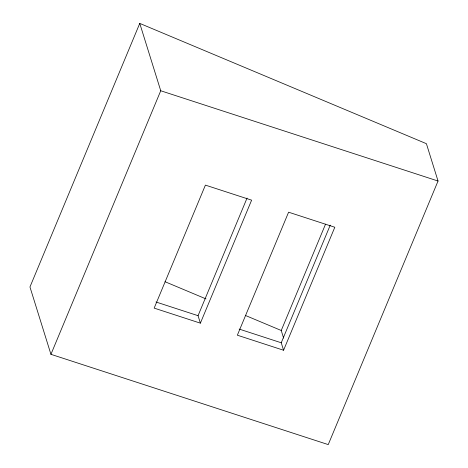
<?xml version="1.0" encoding="UTF-8"?>
<svg xmlns="http://www.w3.org/2000/svg" width="468" height="468" viewBox="0 0 468 468"><rect width="100%" height="100%" fill="white"/><g stroke="black" fill="none" stroke-linecap="round" stroke-linejoin="round"><path stroke-width="0.7" d="M139.762 23.4L29.958 286.972L50.942 354.329L328.238 444.6L438.042 181.028L426.406 143.688L139.762 23.4L160.74 90.757L50.942 354.329M200.38 323.16L251.626 200.158L205.405 185.117L154.165 308.114L200.38 323.16L198.058 315.689L247.057 198.069M283.602 338.077L281.239 330.49L325.535 224.16M283.573 350.24L334.813 227.243L288.598 212.197L237.358 335.199L283.573 350.24L281.245 342.775L330.244 225.149M160.74 90.757L438.042 181.028M155.979 301.995L198.058 315.689M239.166 329.074L281.245 342.775M165.011 281.713L205.996 298.912M245.63 315.543L281.239 330.49"/></g></svg>
